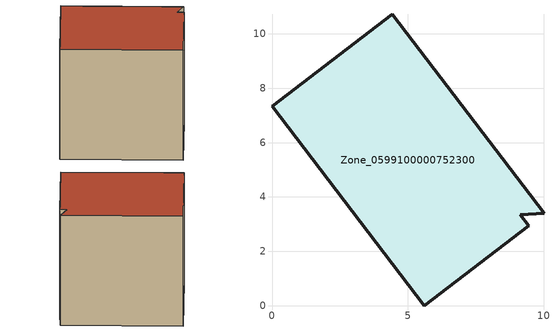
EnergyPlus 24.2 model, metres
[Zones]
Zone_0599100000752300
 floor ground (C_G): 0,7.34 4.43,10.72 10.02,3.4 9.14,3.35 9.45,2.93 5.6,0 z0
 wall outside (C_F): 4.43,10.72 0,7.34 5.6,0 9.45,2.93 9.14,3.35 10.02,3.4 4.43,10.72 z0:10.11
 roof outside (C_R): 5.6,0 9.45,2.93 9.14,3.35 10.02,3.4 4.43,10.72 0,7.34 z10.11
[BUILDING]
Pand.0599100000752300: North Axis=0; Terrain=City; Loads Convergence Tolerance Value=0.04; Temperature Convergence Tolerance Value=0.4; Solar Distribution=FullExterior; Maximum Number of Warmup Days=25; Minimum Number of Warmup Days=1
[Site:Location]
Rotterdam.The.Hague.AP_ZH_NLD Design_Conditions: Latitude=51.96; Longitude=4.45; Time Zone=1; Elevation=-4.5
[SITE:GROUNDTEMPERATURE:BUILDINGSURFACE]
18, 18, 18, 18, 18, 18, 18, 18, 18, 18, 18, 18
[MATERIAL] Thermal Absorptance=0.9; Solar Absorptance=0.7; Visible Absorptance=0.7
Name | Roughness | Thickness | Conductivity | Density | Specific Heat
G.TI.2006-2014 | MediumSmooth | 0.15 | 0.06 | 540 | 1210
F.TI.2006-2014 | Rough | 0.3 | 0.12 | 1920 | 840
R.TI.2006-2014 | MediumRough | 0.2 | 0.08 | 1500 | 1000
[CONSTRUCTION]
C_G: G.TI.2006-2014
C_F: F.TI.2006-2014
C_R: R.TI.2006-2014
[ZONE]
Zone_0599100000752300: Type=1; Multiplier=1; Ceiling Height=Autocalculate; Volume=Autocalculate; Floor Area=autocalculate; Part of Total Floor Area=Yes
[ZONEINFILTRATION:DESIGNFLOWRATE]
Infil_Zone_0599100000752300: Zone or ZoneList or Space or SpaceList=Zone_0599100000752300; Schedule=AlwaysOn; Design Flow Rate Calculation Method=Flow/Area; Flow Rate per Floor Area=0.0015; Constant Term Coefficient=1; Temperature Term Coefficient=0; Velocity Term Coefficient=0; Velocity Squared Term Coefficient=0
[HVACTEMPLATE:ZONE:IDEALLOADSAIRSYSTEM]
Zone_0599100000752300: Maximum Heating Supply Air Temperature=50; Minimum Cooling Supply Air Temperature=13; Maximum Heating Supply Air Humidity Ratio=0.0156; Minimum Cooling Supply Air Humidity Ratio=0.0077; Heating Limit=NoLimit; Cooling Limit=NoLimit; Dehumidification Control Type=ConstantSensibleHeatRatio; Cooling Sensible Heat Ratio=0.7; Dehumidification Setpoint=60; Humidification Control Type=None; Humidification Setpoint=30; Outdoor Air Method=None; Outdoor Air Flow Rate per Person=0.00944; Outdoor Air Flow Rate per Zone Floor Area=0; Outdoor Air Flow Rate per Zone=0; Demand Controlled Ventilation Type=None; Outdoor Air Economizer Type=NoEconomizer; Heat Recovery Type=None; Sensible Heat Recovery Effectiveness=0.7; Latent Heat Recovery Effectiveness=0.65
[ZONECONTROL:THERMOSTAT]
ThermostatControl_Zone_0599100000752300: Zone or ZoneList=Zone_0599100000752300; Control Type Schedule=DualSetpointControlType; Control 1=Thermostat_Zone_0599100000752300; Temperature Difference Between Cutout And Setpoint=0
[THERMOSTATSETPOINT:DUALSETPOINT]
Thermostat_Zone_0599100000752300: Heating Setpoint Temperature Schedule=HeatingSetpoint_Zone_0599100000752300; Cooling Setpoint Temperature Schedule=CoolingSetpoint_Zone_0599100000752300
[SCHEDULE:COMPACT]
HeatingSetpoint_Zone_0599100000752300: Through: 12/31, For: AllDays, Until: 24:00, 21
CoolingSetpoint_Zone_0599100000752300: Through: 12/31, For: AllDays, Until: 24:00, 24
DualSetpointControlType: Through: 12/31, For: AllDays, Until: 24:00, 4
AlwaysOn: Through: 12/31, For: AllDays, Until: 24:00, 1
